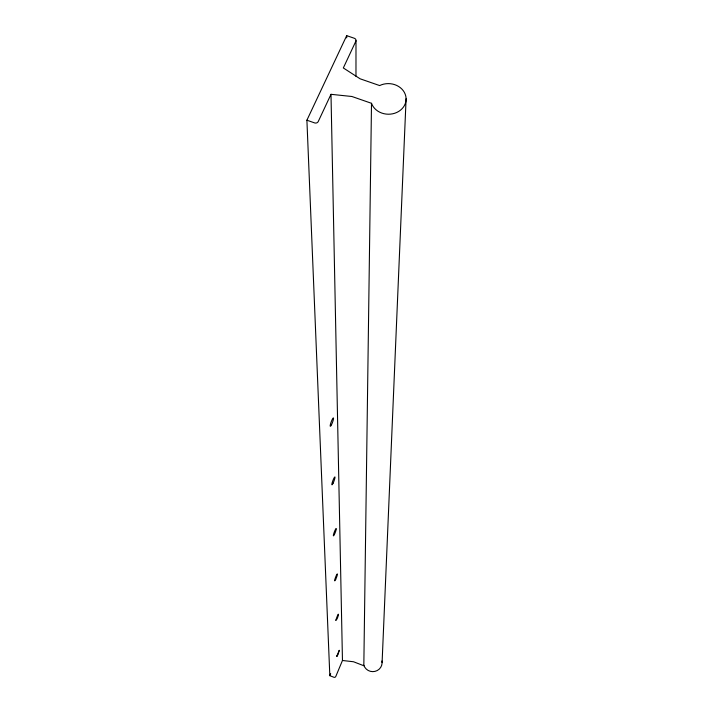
<?xml version="1.0" encoding="UTF-8"?>
<svg xmlns="http://www.w3.org/2000/svg" width="713" height="713" viewBox="0 0 713 713"><rect width="100%" height="100%" fill="white"/><g stroke="black" fill="none" stroke-linecap="round" stroke-linejoin="round"><path stroke-width="1.07" d="M355.974 76.344L355.992 40.703M371.509 103.305L363.826 665.746L353.505 661.753L342.463 660.488L335.787 676.468A1.462 1.408 -3.4 0 1 333.88 677.261L329.825 675.683L306.902 120.203L346.696 35.65L354.299 38.261A2.727 2.335 0.1 0 1 355.814 41.301L343.327 67.958L360.118 78.804L379.646 85.569A17.691 15.312 1.3 0 1 404.378 92.423A17.691 15.312 1.3 0 1 394.824 113.224A17.691 15.312 1.3 0 1 371.509 103.305L351.91 96.496L330.992 94.312L318.23 121.558A2.781 2.415 -1.3 0 1 314.611 122.903L306.902 120.203M382.097 662.537L406.098 98.751M329.825 675.683L330.68 673.642M330.992 94.312L342.463 660.488M346.696 35.65L346.714 37.878M381.936 660.987A9.331 9.002 2.2 0 1 374.985 671.379A9.331 9.002 2.2 0 1 363.835 665.229M335.841 620.23C338.158 619.365 340.226 607.057 335.841 620.23M336.875 655.987L336.892 656.468L338.105 654.311L339.263 650.292L336.875 655.987M335.698 579.357A3.69 0.463 -69.2 0 0 337.365 573.938A3.69 0.463 -69.2 0 0 335.03 578.849A3.69 0.463 -69.2 0 0 335.698 579.357M334.468 534.349A3.922 0.526 -69.3 0 0 336.224 528.52A3.922 0.526 -69.3 0 0 333.755 533.663A3.922 0.526 -69.3 0 0 334.468 534.349M333.06 483.262A4.189 0.597 -69.5 0 0 334.941 476.979A4.189 0.597 -69.5 0 0 332.294 482.353A4.189 0.597 -69.5 0 0 333.06 483.262M331.456 424.805A4.492 0.695 -69.7 0 0 333.47 417.97A4.492 0.695 -69.7 0 0 330.627 423.611A4.492 0.695 -69.7 0 0 331.456 424.805"/></g></svg>
